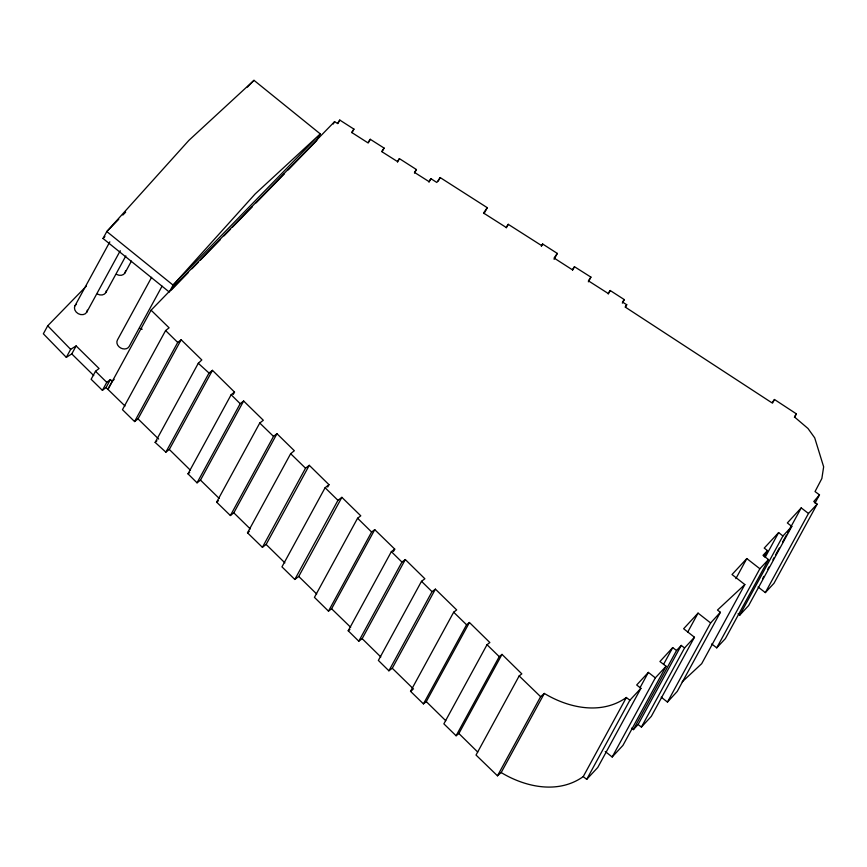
<?xml version="1.0" encoding="UTF-8"?>
<svg xmlns="http://www.w3.org/2000/svg" width="867" height="867" viewBox="0 0 867 867"><rect width="100%" height="100%" fill="white"/><g stroke="black" fill="none" stroke-linecap="round" stroke-linejoin="round"><path stroke-width="1.3" d="M86.31 286.164L47.718 325.797L43.35 333.795L66.304 357.356L71.777 353.92L76.133 345.922L99.066 368.508L95.5 371.271L91.133 379.269L102.404 390.345L106.034 387.538L110.391 379.54L112.255 381.361L107.898 389.359M118.757 219.264L106.804 231.543L173.086 285.124L320.27 133.897L255.158 193.948L173.086 285.124L169.303 292.06L103.021 238.479L106.804 231.543L188.876 140.378L253.988 80.328L320.27 133.897L316.488 140.833L288.191 169.91M75.017 305.704L109.838 241.828M86.733 312.218L120.264 250.715M66.304 357.356L70.66 349.358L76.133 345.922M105.872 292.558L125.856 255.895M125 272.899L131.448 261.075M151.617 277.299L117.435 339.994A6.698 5.419 28.6 0 0 120.643 347.97A6.698 5.419 28.6 0 0 129.15 346.507L162.042 286.186M102.404 390.345L106.771 382.347L110.391 379.54M107.952 389.305L151.086 310.18L334.586 121.651L337.48 123.482L339.777 120.069L353.931 129.118L351.991 132.662M151.086 310.18L169.108 327.824L165.608 330.544L122.464 409.668L134.58 421.557L138.016 418.88L181.16 339.756L201.816 359.957L198.283 363.284L155.15 442.408L165.868 452.151L169.314 449.464L212.458 370.339L234.524 392.09L233.234 394.452M134.58 421.557L177.713 342.432L181.16 339.756M333.307 124.014L334.586 121.651M337.837 123.613L339.777 120.069M165.868 452.151L209.012 373.027L212.458 370.339M368.334 142.838L370.263 139.294L384.081 148.073L382.141 151.617M327.683 487.037L328.972 484.675L309.281 465.319L266.136 544.443L262.398 547.326L247.507 532.815L290.651 453.69L294.336 450.742L276.963 433.717L233.819 512.841L230.384 515.529L216.62 502.145L259.764 423.031L263.33 420.267L243.638 401.009L200.494 480.134L197.047 482.821L187.998 473.848L231.142 394.734L234.524 392.09M197.047 482.821L240.192 403.697L243.638 401.009M397.476 162.172L399.405 158.628L416.42 169.542L414.491 173.086M230.384 515.529L273.517 436.404L276.963 433.717M428.992 182.2L430.921 178.656L436.816 182.471L440.176 177.572L487.276 207.69L484.046 213.596M438.247 181.116L440.176 177.572M262.398 547.326L305.531 468.202L309.281 465.319M328.972 484.675L325.103 487.742L281.959 566.855L294.813 579.459L298.736 576.447L341.869 497.333L360.78 515.822L357.572 518.238L314.439 597.363L328.474 611.148L331.606 608.775L374.75 529.65L394.734 549.104L393.445 551.466M294.813 579.459L337.946 500.335L341.869 497.333M506.306 227.858L508.235 224.315L541.528 245.545L542.644 244.017L557.308 253.424L554.089 259.32M328.474 611.148L371.607 532.035L374.75 529.65M541.355 246.38L542.644 244.017M501.18 772.562C525.63 787.334 558.424 794.28 583.231 776.615L586.71 779.357L629.843 700.243L626.375 697.491C601.557 715.156 568.763 708.209 544.324 693.437L501.18 772.562L497.485 775.813L476.026 755.049L519.16 675.935L521.826 673.865L502.015 654.39L458.881 733.515L456.096 735.758L443.871 723.847L487.016 644.723L489.855 642.534L469.426 622.484L426.282 701.609L423.443 703.885L410.535 691.335L453.669 612.21L456.692 609.913L435.407 589.137L392.274 668.251L388.893 670.798L378.37 660.426L421.503 581.313L424.884 578.766L405.312 559.54L362.168 638.654L358.786 641.201L348.209 630.775L391.353 551.65L394.734 549.104M358.786 641.201L401.93 562.076L405.312 559.54M572.534 270.266L574.474 266.722L590.915 277.115L588.346 281.84M388.893 670.798L432.026 591.673L435.407 589.137M608.255 294.054L610.195 290.51L624.283 299.592L622.354 303.136M625.443 307.081L626.733 304.718L622.484 302.074L624.283 299.592M423.443 703.885L466.576 624.771L469.426 622.484M456.096 735.758L499.24 656.633L502.015 654.39M497.485 775.813L540.618 696.689L544.324 693.437M772.551 403.047L774.491 399.503L796.361 413.841L794.432 417.385M583.231 776.615L626.375 697.491M640.009 687.726L648.375 672.38L655.322 677.875L612.189 756.999L605.231 751.494M648.375 672.38L636.692 684.984L640.908 688.333L597.775 767.458L586.71 779.357M663.699 664.133L672.716 647.595L676.531 650.51L633.398 729.635L631.49 728.172M672.716 647.595L659.928 661.532L666.084 666.268L622.95 745.392L612.189 756.999M687.759 632.021L698.065 613.121L710.604 622.95L667.46 702.075L661.196 697.155M638.101 724.53L681.245 645.406L684.551 647.974L641.417 727.088L638.101 724.53L633.398 729.635M698.065 613.121L683.629 628.748L694.456 637.234L651.323 716.348L641.417 727.088M735.866 578.636L746.812 558.565L759.86 568.741L716.727 647.855L711.709 643.943M746.812 558.565L732.019 574.528L744.84 584.564L717.475 610.054L720.39 612.286L677.246 691.411L667.46 702.075M744.84 584.564L701.696 663.678L682.156 681.896M764.25 556.506L767.468 550.599L764.217 548.096L778.642 532.576L782.923 535.99L739.779 615.104L738.066 613.749M765.127 557.373L778.642 532.576M767.468 550.599L763.003 555.346L768.487 559.551L725.343 638.676L716.727 647.855M762.592 578.733L763.881 576.371M767.739 569.283L769.029 566.92M772.898 559.833L774.177 557.47M775.466 555.118L779.335 548.031M782.554 542.124L786.412 535.037M787.702 532.674L801.227 507.878L808.467 513.481L765.323 592.605L758.083 587.002M801.227 507.878L787.344 522.942L791.788 526.432L748.644 605.556L739.779 615.104M814.98 503.131L819.488 494.862L815.034 491.567L821.862 478.519L823.65 466.814L814.709 437.857L808.011 428.515L794.54 417.027L796.361 413.841M819.488 494.862L813.777 501.527L817.148 504.15L774.003 583.274L765.323 592.605M508.235 224.315L506.187 227.457L483.548 213.033L487.276 207.69M590.915 277.115L588.433 280.854L608.146 293.447L610.195 290.51M626.733 304.718L625.172 307.037L771.901 402.808L774.491 399.503M416.42 169.542L414.491 172.403L428.937 181.561L430.921 178.656M399.405 158.628L397.422 161.533L381.653 151.562L384.081 148.073M370.263 139.294L367.846 142.784L351.634 132.423L353.931 129.118M557.308 253.424L554.089 258.041L572.307 269.745L574.474 266.722M710.604 622.95L720.39 612.286M676.531 650.51L681.245 645.406M684.551 647.974L694.456 637.234M655.322 677.875L666.084 666.268M629.843 700.243L640.908 688.333M782.923 535.99L791.788 526.432M808.467 513.481L817.148 504.15M759.86 568.741L768.487 559.551M122.843 215.07L125.672 212.155M247.388 87.112L253.988 80.328M103.021 238.479L104.907 236.539M171.189 290.12L188.172 272.671M191.954 268.792L198.554 262.007M200.44 260.067L220.251 239.704M224.033 235.835L230.633 229.051M232.519 227.111L252.33 206.747M256.112 202.867L284.409 173.79M112.255 381.361L114.141 379.432M155.15 442.408L156.916 440.739M247.507 532.815L249.349 531.341M187.998 473.848L189.689 472.526M216.62 502.145L218.408 500.768M410.535 691.335L412.551 689.796M348.209 630.775L349.9 629.496M198.283 363.284L209.012 373.027M233.819 512.841L250.292 528.968M200.494 480.134L219.253 498.471M331.606 608.775L350.691 627.307M519.16 675.935L540.618 696.689M259.764 423.031L273.517 436.404M453.669 612.21L466.576 624.771M487.016 644.723L499.24 656.633M290.651 453.69L305.531 468.202M392.274 668.251L413.559 689.037M325.103 487.742L337.946 500.335M106.034 387.538L125.021 406.016M138.016 418.88L158.672 439.07M169.314 449.464L190.458 470.304M298.736 576.447L316.693 594.014M357.572 518.238L371.607 532.035M165.608 330.544L177.713 342.432M95.5 371.271L106.771 382.347M458.881 733.515L477.739 752.068M362.168 638.654L380.819 656.969M426.282 701.609L445.779 720.748M266.136 544.443L284.896 562.878M391.353 551.65L401.93 562.076M421.503 581.313L432.026 591.673M71.777 353.92L93.744 375.563M231.142 394.734L240.192 403.697M47.718 325.797L70.66 349.358M142.221 329.2A6.698 5.419 28.6 0 1 139.782 328.311M125.574 270.851A6.698 5.419 28.6 0 1 116.492 274.362M106.435 290.51A6.698 5.419 28.6 0 1 97.353 294.021M87.307 310.169A6.698 5.419 28.6 0 1 78.225 313.681A6.698 5.419 28.6 0 1 76.48 304.144"/></g></svg>
